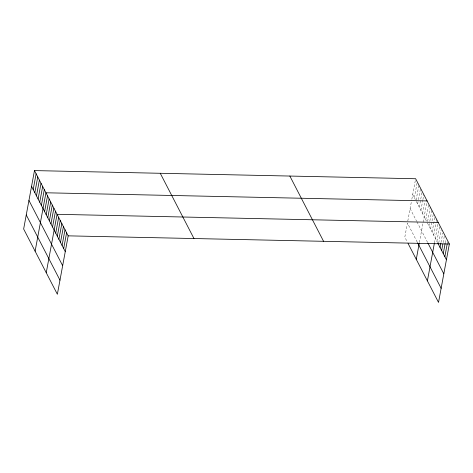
<?xml version="1.0" encoding="UTF-8"?>
<svg xmlns="http://www.w3.org/2000/svg" width="473" height="473" viewBox="0 0 473 473"><rect width="100%" height="100%" fill="white"/><g stroke="black" fill="none" stroke-linecap="round" stroke-linejoin="round"><path stroke-width="0.35" stroke-dasharray="2.37 1.77" d="M407.797 221.009L411.593 200.546M411.841 199.204L415.637 178.741M414.348 197.684L417.139 182.625M416.116 200.138L418.907 185.079M417.624 204.023L418.286 200.44M418.422 199.718L420.544 188.248M419.261 207.192L422.052 192.139M420.899 210.361L422.761 200.321M422.892 199.606L423.82 194.586M422.537 213.53L424.795 201.344M419.391 242.507L427.095 200.93M425.765 219.779L428.686 204.005M427.622 221.417L430.276 207.079M428.94 225.928L429.738 221.63M429.874 220.909L431.867 210.154M430.531 229.003L433.321 213.95M432.121 232.083L434.912 217.024M433.711 235.158L436.1 222.251M436.236 221.535L436.632 219.383M434.433 242.927L438.223 222.464M436.892 241.313L439.683 226.254M438.743 242.951L441.138 230.049M441.002 242.442L442.728 233.124M443.118 242.655L444.318 236.198M445.241 242.862L445.773 239.994M447.363 243.069L447.629 241.638M412.71 194.515L415.329 199.588M416.311 201.486L426.398 221.009M427.356 222.854L437.525 242.543M410.103 208.587L416.654 221.263M416.979 221.896L427.604 242.46M417.239 242.099L407.419 223.079L404.811 237.15L407.43 242.223"/><path stroke-width="0.71" d="M34.476 170.593L23.65 229.003L57.363 294.259L68.189 235.85L34.476 170.593L415.637 178.741L449.35 243.997L438.524 302.407L408.081 243.489M33.193 189.537L36.114 173.762M34.831 192.706L37.751 176.932M36.462 195.875L39.389 180.101M38.1 199.044L41.027 183.27M39.738 202.213L42.665 186.439M41.376 205.383L44.302 189.614M35.114 251.193L45.94 192.783L427.095 200.93M44.604 211.632L47.531 195.857M46.194 214.707L49.121 198.932M47.785 217.781L50.706 202.006M49.375 220.861L52.296 205.087M50.966 223.936L53.887 208.161M52.55 227.01L55.477 211.236M46.242 272.726L57.067 214.316L438.223 222.464M55.731 233.165L58.658 217.391M57.322 236.24L60.242 220.465M58.912 239.314L61.833 223.546M60.503 242.395L63.423 226.62M62.087 245.469L65.014 229.695M63.678 248.544L66.604 232.769M416.27 259.34L419.261 243.199M427.397 280.873L434.309 243.595M440.067 247.462L440.866 243.163M441.658 250.542L442.852 244.086M443.248 253.617L445.111 243.577M444.839 256.691L447.227 243.784M68.189 235.85L449.35 243.997M437.844 243.157L446.429 259.766M427.923 243.075L443.816 273.837M417.57 242.732L441.132 288.335M289.854 176.051L323.567 241.307M160.258 173.284L193.971 238.534M31.555 186.368L65.268 251.624M28.942 200.44L62.661 265.69M26.257 214.937L59.976 280.187"/></g></svg>
